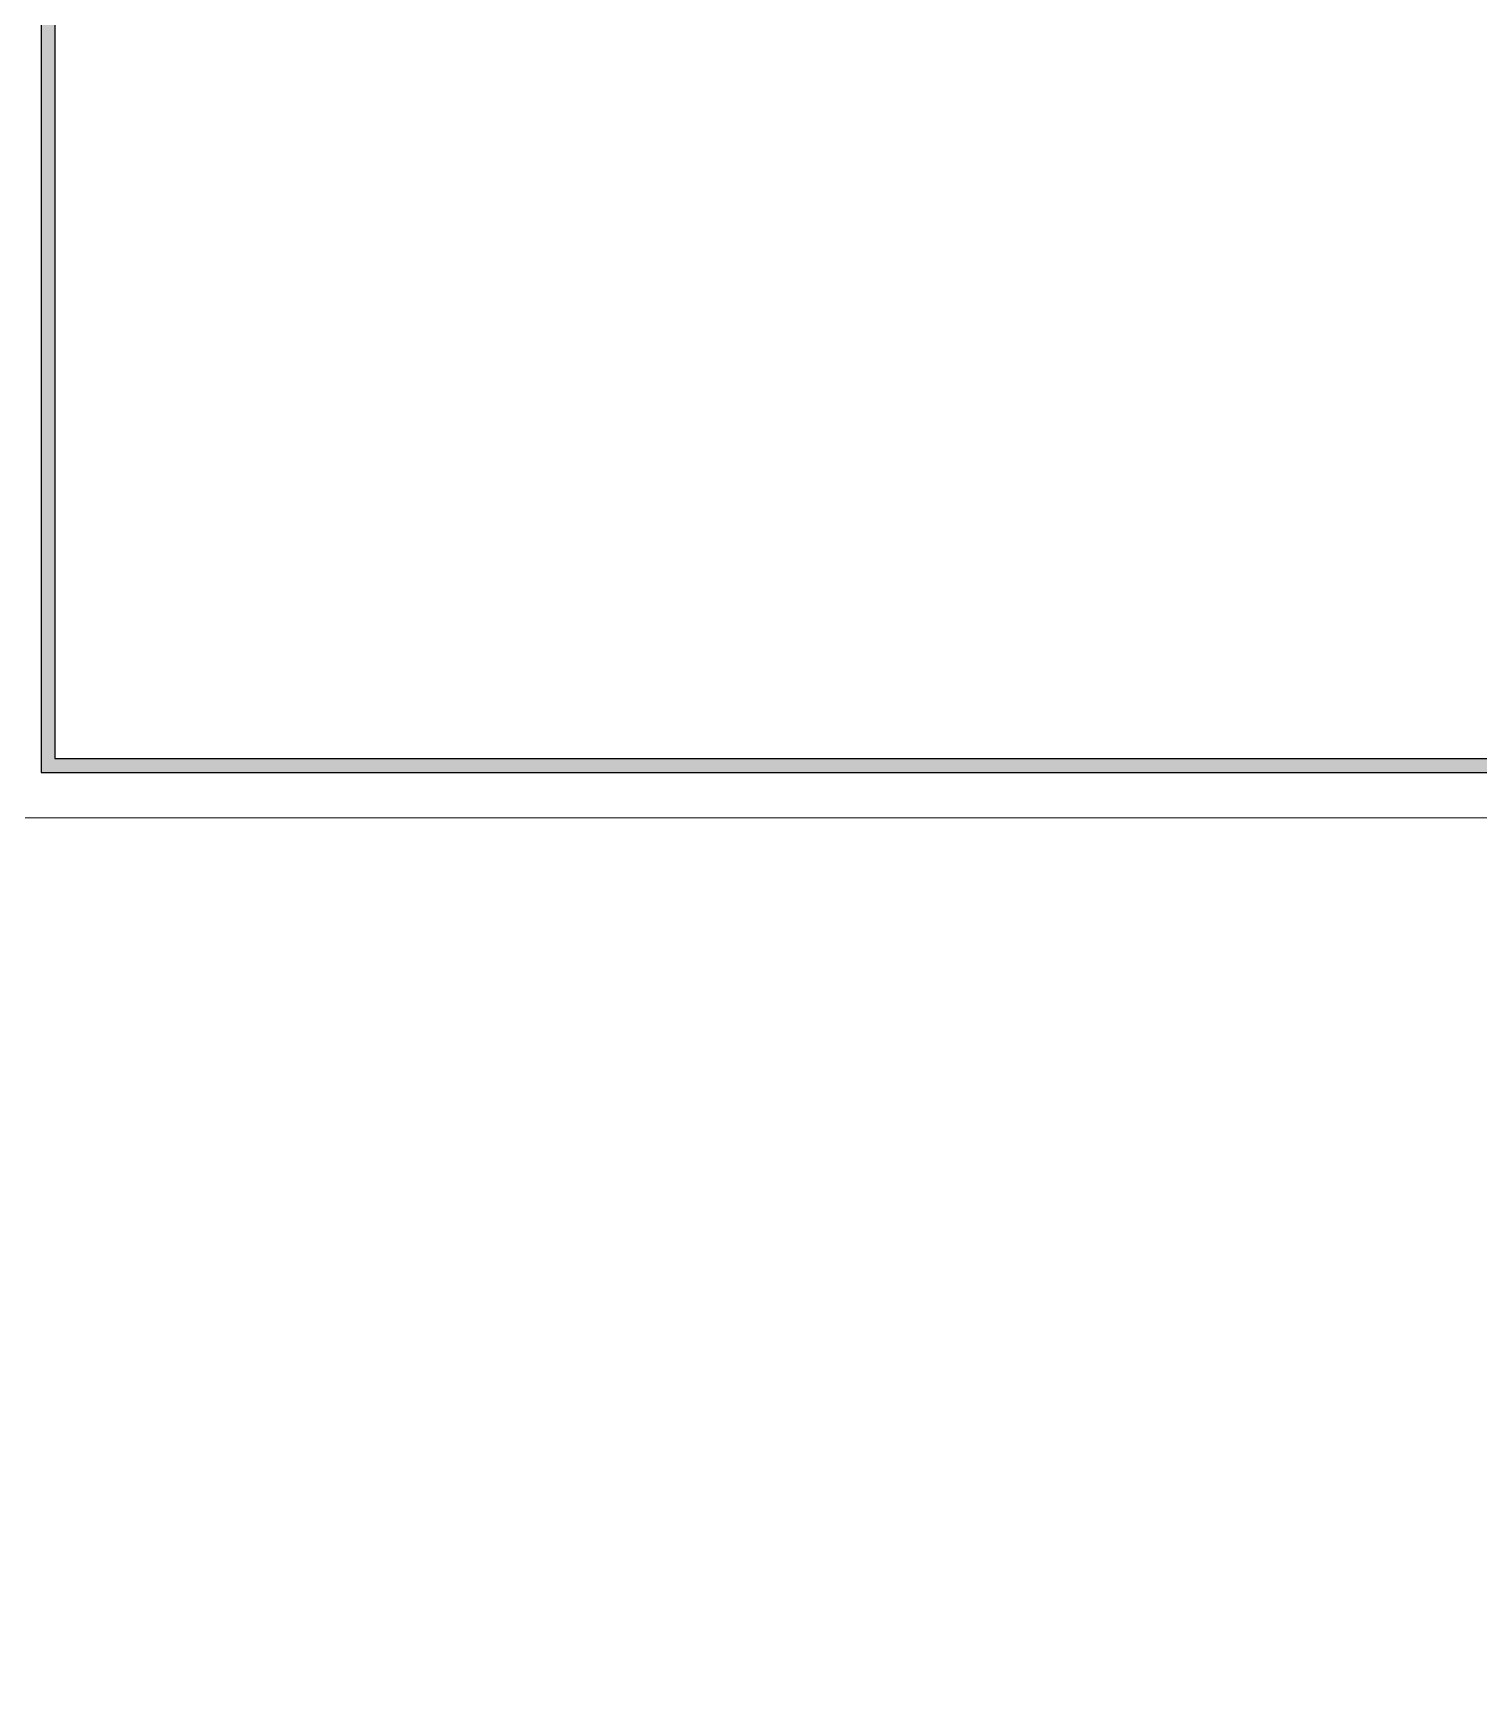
# Model space of a CAD drawing. Header units: millimetres. Extents: x -406921 to -172782, y -22195 to 7119.
# Drawn here: x -180016.8 to -179858.4, y -14711.9 to -14530.1 of the extents above; entities that cross this region are included whole.
import ezdxf

# ---------------------------------------------------------------- set-up
doc = ezdxf.new("R2010")
doc.units = ezdxf.units.MM
doc.header["$MEASUREMENT"] = 0
doc.layers.get('0').update_dxf_attribs({"lineweight": 25})

msp = doc.modelspace()

# ---------------------------------------------------------------- hatches: boundary and pattern name
h = msp.add_hatch(color=256)
h.paths.add_polyline_path([(-180014.453, -14609.572), (-179277.453, -14609.572), (-179277.453, -14402.572), (-180014.453, -14402.572)], flags=16)
h.paths.add_polyline_path([(-180015.953, -14611.072), (-179275.953, -14611.072), (-179275.953, -14401.072), (-180015.953, -14401.072)])

# ---------------------------------------------------------------- linework, layer by layer
at = {"lineweight": 5}
msp.add_lwpolyline([(-180020.953, -14616.072), (-179270.953, -14616.072), (-179270.953, -14396.072), (-180020.953, -14396.072), (-180020.953, -14616.072)], close=True, dxfattribs=at)
for points in [[(-180015.953, -14611.072), (-179275.953, -14611.072), (-179275.953, -14401.072), (-180015.953, -14401.072)], [(-180014.453, -14609.572), (-179277.453, -14609.572), (-179277.453, -14402.572), (-180014.453, -14402.572)]]:
    msp.add_lwpolyline(points, close=True)
msp.add_arc((-179645.953, -14976.072), 277.5, 18.81555, 339.87044)

doc.saveas('drawing.dxf')
